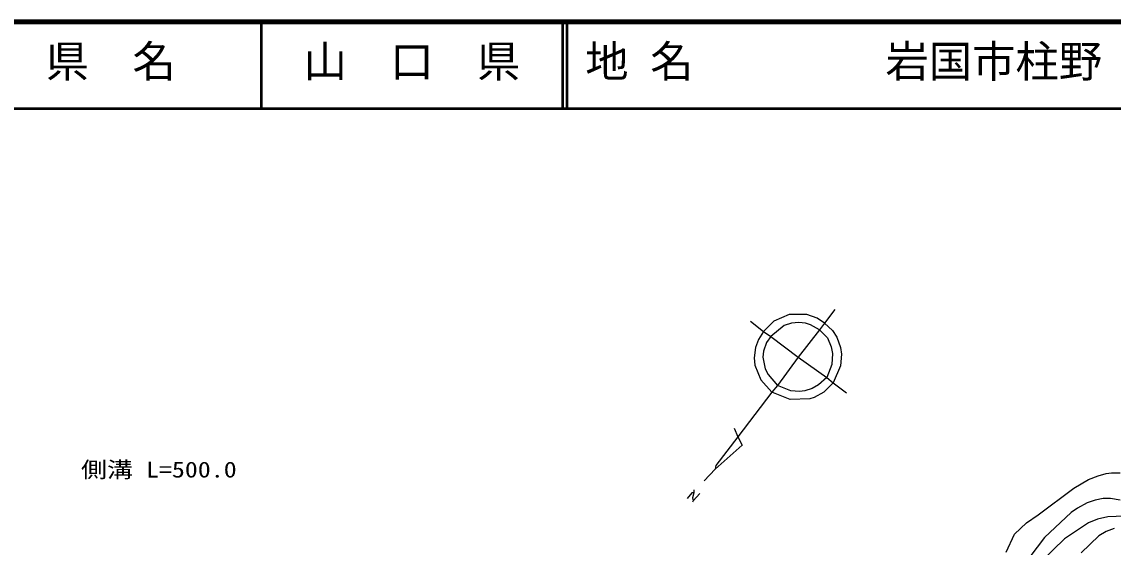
# Model space of a CAD drawing. Units: millimetres, scale not verified. Extents: x -136300 to 507753, y -1132897 to 49634.
# Drawn here: x 133118 to 259053, y -11024 to 49634 of the extents above; entities that cross this region are included whole.
import ezdxf
from ezdxf.enums import TextEntityAlignment as Align

# ---------------------------------------------------------------- set-up
doc = ezdxf.new("R2010")
doc.units = ezdxf.units.MM
doc.header["$LTSCALE"] = 1000
for name, color, linetype, lineweight in [('M-BGD', 7, 'Continuous', 25), ('M-BMK-HTXT', 7, 'Continuous', 13), ('M-BMK-SRVR', 3, 'Continuous', 25), ('M-TTL', 2, 'Continuous', 140), ('M-TTL-LINE', 7, 'Continuous', 50), ('M-TTL-TXT', 7, 'Continuous', 13)]:
    doc.layers.add(name, color=color, linetype=linetype, lineweight=lineweight)
doc.styles.add('ＭＳ ゴシック', font='')
doc.styles.get('ＭＳ ゴシック').set_extended_font_data('MS Gothic')

msp = doc.modelspace()

# ---------------------------------------------------------------- linework, layer by layer
at = {"layer": 'M-BGD'}
for p, q in [((225743, 14823), (225150, 14061)), ((220324, 7626), (219647, 6864)), ((258255, -2534), (258847, -2449)), ((258847, -2449), (259863, -2449)), ((254529, -4227), (256223, -3211)), ((256223, -3211), (257323, -2788)), ((257323, -2788), (258255, -2534)), ((250381, -7275), (254529, -4227)), ((256053, -5920), (254953, -6513)), ((256985, -5582), (256053, -5920)), ((257916, -5412), (256985, -5582)), ((258763, -5412), (257916, -5412)), ((259863, -5582), (258763, -5412)), ((249047, -8231), (250381, -7275)), ((254191, -7021), (251143, -9900)), ((254953, -6513), (254191, -7021)), ((258424, -7529), (257239, -7783)), ((260371, -7444), (258424, -7529)), ((247651, -9517), (249047, -8231)), ((256223, -8206), (253429, -10069)), ((257239, -7783), (256223, -8206)), ((246696, -11611), (247651, -9517)), ((251143, -9900), (248687, -13117)), ((253429, -10069), (250804, -12609)), ((257408, -9730), (255376, -11678)), ((258255, -9222), (257408, -9730)), ((259186, -8884), (258255, -9222))]:
    msp.add_line(p, q, dxfattribs=at)
at = {"layer": 'M-BMK-SRVR'}
for p, q in [((226928, 16432), (225743, 14823)), ((221679, 15839), (219901, 15077)), ((223711, 15839), (221679, 15839)), ((224896, 15416), (223711, 15839)), ((225743, 14823), (224896, 15416)), ((217191, 15077), (218715, 13892)), ((218715, 13892), (218123, 12960)), ((219901, 15077), (218715, 13892)), ((218715, 13892), (219562, 13299)), ((221086, 14569), (219562, 13299)), ((221933, 14823), (221086, 14569)), ((222779, 14908), (221933, 14823)), ((225150, 14061), (222695, 10928)), ((223541, 14823), (222779, 14908)), ((224134, 14654), (223541, 14823)), ((225150, 14061), (224134, 14654)), ((225150, 14061), (226081, 13130)), ((225743, 14823), (226674, 13976)), ((226674, 13976), (227182, 13214)), ((218123, 12960), (217784, 12029)), ((219054, 12622), (218715, 11606)), ((219562, 13299), (219054, 12622)), ((219562, 13299), (222695, 10928)), ((226081, 13130), (226505, 12114)), ((227182, 13214), (227605, 12029)), ((217784, 12029), (217615, 10844)), ((218715, 11606), (218631, 10928)), ((226505, 12114), (226674, 11352)), ((226674, 11352), (226589, 10082)), ((227605, 12029), (227690, 11267)), ((217615, 10844), (217699, 9997)), ((218631, 10928), (218885, 9574)), ((222695, 10928), (220324, 7626)), ((222695, 10928), (225997, 8558)), ((226589, 10082), (225997, 8558)), ((227690, 11267), (227605, 9912)), ((217699, 9997), (218377, 8304)), ((218885, 9574), (219223, 8896)), ((219223, 8896), (220324, 7626)), ((227605, 9912), (226759, 7965)), ((218377, 8304), (219647, 6864)), ((221848, 7034), (220324, 7626)), ((225065, 7711), (224303, 7288)), ((225997, 8558), (225065, 7711)), ((226759, 7965), (225658, 6864)), ((225997, 8558), (226759, 7965)), ((226759, 7965), (228283, 6780)), ((219647, 6864), (215752, 1700)), ((221763, 6018), (219647, 6864)), ((222864, 6949), (221848, 7034)), ((223457, 7034), (222864, 6949)), ((224303, 7288), (223457, 7034)), ((225658, 6864), (224557, 6272)), ((224049, 6102), (221763, 6018)), ((224557, 6272), (224049, 6102)), ((215329, 2716), (215752, 1700)), ((215752, 1700), (213212, -1602)), ((215752, 1700), (216260, 768)), ((216260, 768), (213127, -2026)), ((213127, -2026), (211857, -3380)), ((213212, -1602), (213127, -2026)), ((210418, -4735), (209910, -5412)), ((210672, -4735), (210418, -4735)), ((210672, -4735), (210503, -5328)), ((211349, -4820), (210587, -5666)), ((210672, -4396), (210672, -4735)), ((210503, -5328), (210587, -5666)), ((210587, -5666), (210503, -5836))]:
    msp.add_line(p, q, dxfattribs=at)
at = {"layer": 'M-TTL'}
msp.add_line((507753, 49634), (-132247, 49634), dxfattribs=at)
at = {"layer": 'M-TTL-LINE'}
for p, q in [((160753, 49634), (160753, 39634)), ((195503, 49634), (195503, 39634)), ((196003, 49634), (196003, 39634)), ((-132247, 39634), (507753, 39634))]:
    msp.add_line(p, q, dxfattribs=at)

# ---------------------------------------------------------------- texts
at = {"layer": 'M-BMK-HTXT', "style": 'ＭＳ ゴシック', "width": 1.2}
msp.add_text('側溝 L=500.0', height=1833, dxfattribs=at).set_placement((139943, -3531), align=Align.BOTTOM_LEFT)
at = {"layer": 'M-TTL-TXT', "style": 'ＭＳ ゴシック'}
for s, p in [('県\u3000名', (135878, 42134)), ('山\u3000口\u3000県', (165628, 42134)), ('地 名', (198132, 42134)), ('岩国市柱野', (232777, 42134))]:
    msp.add_text(s, height=3666, dxfattribs=at).set_placement(p, align=Align.BOTTOM_LEFT)

doc.saveas('drawing.dxf')
